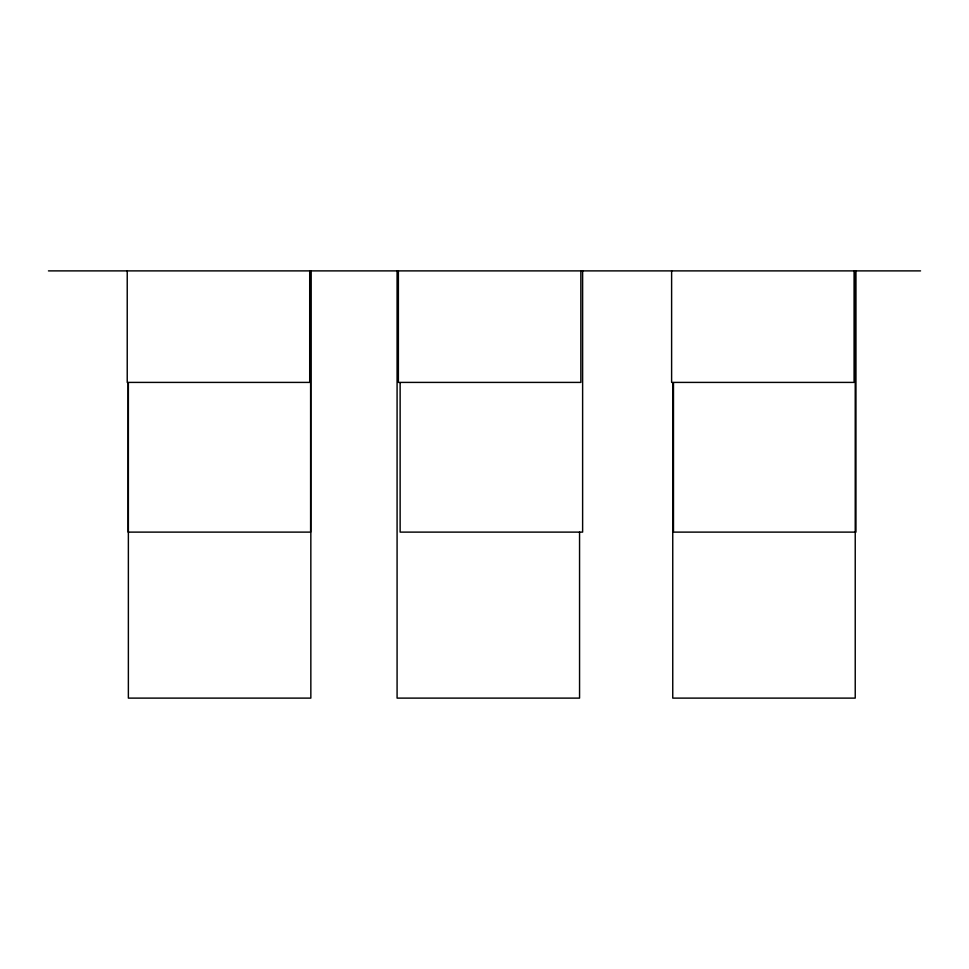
<?xml version="1.0" encoding="UTF-8"?>
<svg xmlns="http://www.w3.org/2000/svg" width="969" height="969" viewBox="0 0 969 969"><rect width="100%" height="100%" fill="white"/><g stroke="black" fill="none" stroke-linecap="round" stroke-linejoin="round"><path stroke-width="1.45" d="M48.45 270.884L920.55 270.884M855.954 270.884L855.954 532.114L673.479 532.114L673.479 382.622M855.227 270.884L855.227 698.116L672.752 698.116L672.752 382.598M854.089 270.884L854.089 382.404L671.614 382.404L671.614 270.884M582.623 270.884L582.623 532.114L400.136 532.114L400.136 382.622M580.855 270.884L580.855 382.404L398.38 382.404L398.38 270.884M579.559 532.054L579.559 698.116L397.084 698.116L397.084 270.884M310.843 270.884L310.843 698.116L128.368 698.116L128.368 382.598M310.613 270.884L310.613 532.114L128.138 532.114L128.138 382.622M309.705 270.884L309.705 382.404L127.23 382.404L127.23 270.884"/></g></svg>
